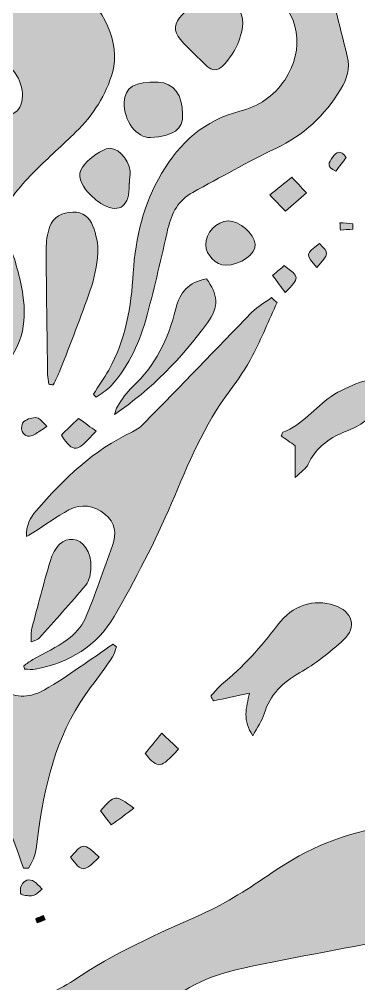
# Model space of a CAD drawing. Header units: centimetres. Extents: x -3.3 to 24.3, y 7.4 to 22.3.
# Drawn here: x 11.349 to 12.993, y 15.01 to 19.687 of the extents above; entities that cross this region are included whole.
import ezdxf

# ---------------------------------------------------------------- set-up
doc = ezdxf.new("R2010")
doc.units = ezdxf.units.CM
doc.header["$MEASUREMENT"] = 0
doc.layers.add('Layer 1', color=7, linetype='Continuous', lineweight=0)

# ---------------------------------------------------------------- blocks, each defined once
blk = doc.blocks.new('Block_0')
at = {"layer": 'Layer 1', "true_color": 0x000000, "transparency": 33554687}
h = blk.add_hatch(color=18, dxfattribs=at)
h.dxf.hatch_style = 2
edge = h.paths.add_edge_path()
edge.add_spline(control_points=[(14.0863, 20.6711), (13.9949, 20.6799), (13.9035, 20.6946), (13.8119, 20.6961), (13.6575, 20.6987), (13.502, 20.7026), (13.3487, 20.6882), (13.1554, 20.67), (13.023, 20.5421), (12.9101, 20.3978), (12.8773, 20.3558), (12.8644, 20.2955), (12.8519, 20.2414), (12.8361, 20.173), (12.8291, 20.1025), (12.8202, 20.0327), (12.8178, 20.0137), (12.8193, 19.9932), (12.8238, 19.9745), (12.8611, 19.8189), (12.899, 19.6633), (12.9379, 19.5081), (12.9527, 19.4487), (12.936, 19.3966), (12.9061, 19.347), (12.8299, 19.2207), (12.7269, 19.1261), (12.5923, 19.0614), (12.4554, 18.9957), (12.3234, 18.92), (12.1898, 18.8477), (12.1203, 18.8101), (12.0868, 18.7477), (12.0696, 18.6725), (12.0378, 18.5326), (12.0056, 18.3926), (11.9687, 18.254), (11.9351, 18.1278), (11.8833, 18.0089), (11.7944, 17.9104), (11.7742, 17.888), (11.746, 17.8728), (11.7214, 17.8543), (11.7172, 17.8591), (11.7129, 17.8639), (11.7086, 17.8687), (11.7333, 17.9079), (11.7597, 17.9462), (11.7824, 17.9865), (11.8646, 18.1326), (11.8918, 18.2936), (11.9014, 18.4576), (11.9115, 18.6293), (11.9505, 18.7906), (12.039, 18.9399), (12.1276, 19.0893), (12.2459, 19.1982), (12.4181, 19.2418), (12.5089, 19.2648), (12.582, 19.3144), (12.635, 19.3929), (12.7347, 19.5405), (12.7064, 19.7191), (12.5636, 19.8271), (12.5007, 19.8747), (12.4397, 19.9293), (12.369, 19.961), (12.2833, 19.9995), (12.1897, 20.0279), (12.0968, 20.0413), (11.9689, 20.0597), (11.8383, 20.0684), (11.7092, 20.0655), (11.5695, 20.0624), (11.4488, 20.1015), (11.3382, 20.182), (11.3017, 20.2086), (11.2644, 20.2341), (11.2296, 20.2627), (11.2148, 20.2748), (11.2055, 20.2935), (11.1936, 20.3092), (11.1974, 20.3139), (11.2011, 20.3185), (11.2048, 20.3231), (11.2197, 20.3193), (11.236, 20.3181), (11.2494, 20.3113), (11.357, 20.256), (11.475, 20.2409), (11.5921, 20.228), (11.6404, 20.2226), (11.6936, 20.233), (11.7403, 20.2488), (11.7871, 20.2645), (11.8227, 20.2631), (11.8675, 20.2399), (11.9073, 20.2192), (11.9583, 20.2082), (12.0031, 20.2113), (12.1098, 20.2185), (12.2045, 20.264), (12.2854, 20.3336), (12.3387, 20.3794), (12.3871, 20.4309), (12.4379, 20.4796), (12.4561, 20.4971), (12.4723, 20.5229), (12.4941, 20.5296), (12.5888, 20.5586), (12.6542, 20.6313), (12.7345, 20.6811), (12.8054, 20.7251), (12.8853, 20.7565), (12.9641, 20.7857), (13.0512, 20.818), (13.1411, 20.8425), (13.2305, 20.868), (13.2654, 20.8779), (13.3032, 20.8896), (13.3382, 20.886), (13.5172, 20.8675), (13.6965, 20.8492), (13.874, 20.8207), (13.9597, 20.8069), (14.0345, 20.7592), (14.0934, 20.6936), (14.091, 20.6861), (14.0887, 20.6786), (14.0863, 20.6711)], knot_values=[0, 0, 0, 0, 1, 1, 1, 2, 2, 2, 3, 3, 3, 4, 4, 4, 5, 5, 5, 6, 6, 6, 7, 7, 7, 8, 8, 8, 9, 9, 9, 10, 10, 10, 11, 11, 11, 12, 12, 12, 13, 13, 13, 14, 14, 14, 15, 15, 15, 16, 16, 16, 17, 17, 17, 18, 18, 18, 19, 19, 19, 20, 20, 20, 21, 21, 21, 22, 22, 22, 23, 23, 23, 24, 24, 24, 25, 25, 25, 26, 26, 26, 27, 27, 27, 28, 28, 28, 29, 29, 29, 30, 30, 30, 31, 31, 31, 32, 32, 32, 33, 33, 33, 34, 34, 34, 35, 35, 35, 36, 36, 36, 37, 37, 37, 38, 38, 38, 39, 39, 39, 40, 40, 40, 41, 41, 41, 42, 42, 42, 43, 43, 43, 43], degree=3, periodic=0)
h = blk.add_hatch(color=18, dxfattribs=at)
h.dxf.hatch_style = 2
edge = h.paths.add_edge_path()
edge.add_spline(control_points=[(10.5498, 20.6114), (10.5654, 20.5909), (10.5895, 20.5725), (10.5954, 20.5495), (10.6671, 20.2701), (10.8821, 20.1369), (11.1221, 20.0287), (11.1401, 20.0206), (11.1594, 20.0158), (11.1777, 20.0084), (11.3283, 19.9464), (11.4803, 19.8875), (11.6291, 19.8212), (11.7544, 19.7654), (11.8397, 19.5654), (11.802, 19.4337), (11.7695, 19.3197), (11.7083, 19.223), (11.6237, 19.1409), (11.559, 19.0781), (11.4919, 19.0176), (11.4277, 18.9543), (11.3936, 18.9207), (11.3618, 18.8846), (11.3317, 18.8474), (11.2713, 18.7728), (11.2638, 18.6931), (11.2985, 18.6019), (11.3294, 18.521), (11.3539, 18.4359), (11.3667, 18.3504), (11.3875, 18.2107), (11.3635, 18.0816), (11.2461, 17.9832), (11.0962, 17.8574), (10.9738, 17.7059), (10.8533, 17.5528), (10.847, 17.5448), (10.8381, 17.5387), (10.822, 17.5241), (10.8092, 17.6264), (10.8448, 17.7017), (10.8958, 17.7738), (10.9625, 17.8681), (11.0259, 17.9647), (11.0921, 18.0594), (11.1593, 18.1556), (11.1607, 18.2608), (11.1311, 18.3673), (11.1146, 18.4264), (11.0888, 18.4838), (11.061, 18.5389), (10.991, 18.678), (10.9961, 18.8126), (11.0883, 18.9374), (11.1663, 19.0431), (11.2236, 19.1656), (11.3384, 19.2436), (11.3599, 19.2582), (11.3684, 19.3104), (11.3633, 19.342), (11.3491, 19.4285), (11.2903, 19.4794), (11.2137, 19.5225), (11.0181, 19.6323), (10.8167, 19.7369), (10.6816, 19.927), (10.6669, 19.9477), (10.6472, 19.9672), (10.6401, 19.9904), (10.5819, 20.1803), (10.4946, 20.3644), (10.5199, 20.5714), (10.5212, 20.5818), (10.5256, 20.5917), (10.5285, 20.6019), (10.5356, 20.6051), (10.5427, 20.6082), (10.5498, 20.6114)], knot_values=[0, 0, 0, 0, 1, 1, 1, 2, 2, 2, 3, 3, 3, 4, 4, 4, 5, 5, 5, 6, 6, 6, 7, 7, 7, 8, 8, 8, 9, 9, 9, 10, 10, 10, 11, 11, 11, 12, 12, 12, 13, 13, 13, 14, 14, 14, 15, 15, 15, 16, 16, 16, 17, 17, 17, 18, 18, 18, 19, 19, 19, 20, 20, 20, 21, 21, 21, 22, 22, 22, 23, 23, 23, 24, 24, 24, 25, 25, 25, 26, 26, 26, 26], degree=3, periodic=0)
h = blk.add_hatch(color=18, dxfattribs=at)
h.dxf.hatch_style = 2
edge = h.paths.add_edge_path()
edge.add_spline(control_points=[(12.4325, 19.6663), (12.4241, 19.5879), (12.3909, 19.5185), (12.334, 19.4607), (12.3104, 19.4368), (12.2835, 19.4362), (12.2596, 19.459), (12.2153, 19.5013), (12.1707, 19.5435), (12.1297, 19.589), (12.0936, 19.6291), (12.1009, 19.672), (12.1379, 19.7084), (12.1657, 19.7358), (12.1949, 19.7623), (12.2267, 19.7847), (12.2646, 19.8115), (12.3085, 19.8277), (12.3522, 19.7995), (12.3986, 19.7695), (12.4301, 19.7275), (12.4325, 19.6663)], knot_values=[0, 0, 0, 0, 1, 1, 1, 2, 2, 2, 3, 3, 3, 4, 4, 4, 5, 5, 5, 6, 6, 6, 7, 7, 7, 7], degree=3, periodic=0)
h = blk.add_hatch(color=18, dxfattribs=at)
h.dxf.hatch_style = 2
edge = h.paths.add_edge_path()
edge.add_spline(control_points=[(12.1396, 19.2274), (12.1457, 19.1526), (12.0944, 19.1199), (11.9852, 19.1144), (11.916, 19.1109), (11.856, 19.1958), (11.8573, 19.2852), (11.8583, 19.3563), (11.911, 19.3873), (12.0223, 19.3822), (12.098, 19.3787), (12.1413, 19.3215), (12.1396, 19.2274)], knot_values=[0, 0, 0, 0, 1, 1, 1, 2, 2, 2, 3, 3, 3, 4, 4, 4, 4], degree=3, periodic=0)
h = blk.add_hatch(color=18, dxfattribs=at)
h.dxf.hatch_style = 2
edge = h.paths.add_edge_path()
edge.add_spline(control_points=[(11.8812, 18.8923), (11.8812, 18.8839), (11.8814, 18.8755), (11.8812, 18.8671), (11.8783, 18.7736), (11.8252, 18.7443), (11.7448, 18.794), (11.7215, 18.8084), (11.701, 18.8287), (11.6821, 18.8489), (11.6494, 18.884), (11.6274, 18.9319), (11.6551, 18.9709), (11.6821, 19.009), (11.7268, 19.0417), (11.7708, 19.0588), (11.8174, 19.0768), (11.8795, 19.0127), (11.8857, 18.9506), (11.8876, 18.9314), (11.8839, 18.9117), (11.8827, 18.8922), (11.8822, 18.8922), (11.8817, 18.8923), (11.8812, 18.8923)], knot_values=[0, 0, 0, 0, 1, 1, 1, 2, 2, 2, 3, 3, 3, 4, 4, 4, 5, 5, 5, 6, 6, 6, 7, 7, 7, 8, 8, 8, 8], degree=3, periodic=0)
h = blk.add_hatch(color=18, dxfattribs=at)
h.dxf.hatch_style = 2
edge = h.paths.add_edge_path()
edge.add_spline(control_points=[(12.8831, 18.9516), (12.835, 18.9701), (12.8483, 18.9928), (12.8663, 19.0177), (12.8859, 19.0449), (12.9053, 19.0572), (12.9332, 19.0171), (12.9169, 18.9958), (12.8994, 18.973), (12.8831, 18.9516)], knot_values=[0, 0, 0, 0, 1, 1, 1, 2, 2, 2, 3, 3, 3, 3], degree=3, periodic=0)
h = blk.add_hatch(color=18, dxfattribs=at)
h.dxf.hatch_style = 2
edge = h.paths.add_edge_path()
edge.add_spline(control_points=[(12.5633, 18.8356), (12.6006, 18.8654), (12.6326, 18.8911), (12.6698, 18.9209), (12.6932, 18.896), (12.7115, 18.8764), (12.7403, 18.8458), (12.7051, 18.8148), (12.674, 18.7875), (12.6385, 18.7563), (12.6129, 18.7833), (12.5904, 18.8071), (12.5633, 18.8356)], knot_values=[0, 0, 0, 0, 1, 1, 1, 2, 2, 2, 3, 3, 3, 4, 4, 4, 4], degree=3, periodic=0)
h = blk.add_hatch(color=18, dxfattribs=at)
h.dxf.hatch_style = 2
edge = h.paths.add_edge_path()
edge.add_spline(control_points=[(11.4923, 17.9177), (11.4902, 17.9335), (11.4866, 17.9492), (11.4863, 17.965), (11.4835, 18.1675), (11.4803, 18.3699), (11.4795, 18.5724), (11.4794, 18.6082), (11.4846, 18.6456), (11.496, 18.6794), (11.5133, 18.7305), (11.5572, 18.7512), (11.6087, 18.7526), (11.6564, 18.7539), (11.6911, 18.7263), (11.706, 18.6846), (11.7208, 18.6432), (11.7329, 18.597), (11.73, 18.554), (11.726, 18.4931), (11.7133, 18.4312), (11.6934, 18.3735), (11.6485, 18.2434), (11.5972, 18.1155), (11.5478, 17.987), (11.5381, 17.962), (11.5251, 17.9382), (11.5136, 17.9138), (11.5065, 17.9151), (11.4994, 17.9164), (11.4923, 17.9177)], knot_values=[0, 0, 0, 0, 1, 1, 1, 2, 2, 2, 3, 3, 3, 4, 4, 4, 5, 5, 5, 6, 6, 6, 7, 7, 7, 8, 8, 8, 9, 9, 9, 10, 10, 10, 10], degree=3, periodic=0)
h = blk.add_hatch(color=18, dxfattribs=at)
h.dxf.hatch_style = 2
edge = h.paths.add_edge_path()
edge.add_spline(control_points=[(12.3479, 18.4942), (12.3035, 18.4931), (12.2542, 18.5441), (12.2524, 18.593), (12.2503, 18.6504), (12.3044, 18.7079), (12.362, 18.7095), (12.4144, 18.7108), (12.488, 18.6472), (12.4922, 18.5969), (12.4962, 18.5491), (12.4216, 18.496), (12.3479, 18.4942)], knot_values=[0, 0, 0, 0, 1, 1, 1, 2, 2, 2, 3, 3, 3, 4, 4, 4, 4], degree=3, periodic=0)
h = blk.add_hatch(color=18, dxfattribs=at)
h.dxf.hatch_style = 2
edge = h.paths.add_edge_path()
edge.add_spline(control_points=[(12.9655, 18.6702), (12.9452, 18.6682), (12.925, 18.6661), (12.9047, 18.6641), (12.9041, 18.6764), (12.9035, 18.6886), (12.9029, 18.7008), (12.9237, 18.699), (12.9445, 18.6971), (12.9653, 18.6952), (12.9654, 18.6869), (12.9655, 18.6785), (12.9655, 18.6702)], knot_values=[0, 0, 0, 0, 1, 1, 1, 2, 2, 2, 3, 3, 3, 4, 4, 4, 4], degree=3, periodic=0)
h = blk.add_hatch(color=18, dxfattribs=at)
h.dxf.hatch_style = 2
edge = h.paths.add_edge_path()
edge.add_spline(control_points=[(12.8029, 18.5997), (12.8516, 18.5535), (12.8516, 18.5535), (12.7907, 18.4838), (12.7346, 18.5464), (12.7349, 18.5496), (12.8029, 18.5997)], knot_values=[0, 0, 0, 0, 1, 1, 1, 2, 2, 2, 2], degree=3, periodic=0)
h = blk.add_hatch(color=18, dxfattribs=at)
h.dxf.hatch_style = 2
edge = h.paths.add_edge_path()
edge.add_spline(control_points=[(12.5763, 18.4446), (12.6009, 18.4657), (12.6169, 18.4795), (12.6322, 18.4926), (12.7087, 18.4382), (12.7089, 18.4352), (12.6378, 18.3618), (12.6185, 18.3877), (12.6002, 18.4124), (12.5763, 18.4446)], knot_values=[0, 0, 0, 0, 1, 1, 1, 2, 2, 2, 3, 3, 3, 3], degree=3, periodic=0)
h = blk.add_hatch(color=18, dxfattribs=at)
h.dxf.hatch_style = 2
edge = h.paths.add_edge_path()
edge.add_spline(control_points=[(12.2557, 18.4283), (12.3126, 18.3566), (12.3176, 18.2927), (12.2607, 18.215), (12.1351, 18.0435), (11.9899, 17.8935), (11.8109, 17.7709), (11.8152, 17.7841), (11.8169, 17.7992), (11.8245, 17.8102), (11.8469, 17.8426), (11.8678, 17.8777), (11.8964, 17.9039), (12.009, 18.0072), (12.0717, 18.1385), (12.1069, 18.2826), (12.1267, 18.364), (12.1688, 18.4121), (12.2557, 18.4283)], knot_values=[0, 0, 0, 0, 1, 1, 1, 2, 2, 2, 3, 3, 3, 4, 4, 4, 5, 5, 5, 6, 6, 6, 6], degree=3, periodic=0)
h = blk.add_hatch(color=18, dxfattribs=at)
h.dxf.hatch_style = 2
edge = h.paths.add_edge_path()
edge.add_spline(control_points=[(12.5981, 18.3132), (12.5589, 18.2274), (12.523, 18.1399), (12.4794, 18.0564), (12.4482, 17.9967), (12.41, 17.9399), (12.3693, 17.8861), (12.2437, 17.7203), (12.1683, 17.5303), (12.0872, 17.3411), (12.0064, 17.1526), (11.9113, 16.9693), (11.809, 16.7915), (11.7265, 16.6483), (11.5906, 16.5667), (11.427, 16.5358), (11.4104, 16.5327), (11.3926, 16.5354), (11.3753, 16.5354), (11.3739, 16.541), (11.3724, 16.5465), (11.3709, 16.5521), (11.3853, 16.562), (11.3991, 16.5731), (11.4143, 16.5818), (11.4704, 16.6142), (11.5301, 16.6413), (11.5821, 16.6792), (11.617, 16.7046), (11.6516, 16.7404), (11.668, 16.7793), (11.7171, 16.8958), (11.7574, 17.0161), (11.8008, 17.135), (11.8223, 17.1937), (11.815, 17.2463), (11.7638, 17.2868), (11.7106, 17.3289), (11.6501, 17.3409), (11.5899, 17.3084), (11.5306, 17.2764), (11.476, 17.236), (11.4192, 17.1994), (11.4099, 17.1934), (11.4001, 17.1883), (11.3836, 17.1787), (11.382, 17.2321), (11.4015, 17.2693), (11.431, 17.3034), (11.5647, 17.4581), (11.7092, 17.5993), (11.8981, 17.687), (11.9203, 17.6973), (11.9408, 17.7142), (11.9581, 17.7319), (12.1309, 17.9098), (12.3023, 18.089), (12.4758, 18.2662), (12.5033, 18.2943), (12.5393, 18.3141), (12.5714, 18.3377), (12.5803, 18.3295), (12.5892, 18.3214), (12.5981, 18.3132)], knot_values=[0, 0, 0, 0, 1, 1, 1, 2, 2, 2, 3, 3, 3, 4, 4, 4, 5, 5, 5, 6, 6, 6, 7, 7, 7, 8, 8, 8, 9, 9, 9, 10, 10, 10, 11, 11, 11, 12, 12, 12, 13, 13, 13, 14, 14, 14, 15, 15, 15, 16, 16, 16, 17, 17, 17, 18, 18, 18, 19, 19, 19, 20, 20, 20, 21, 21, 21, 21], degree=3, periodic=0)
h = blk.add_hatch(color=18, dxfattribs=at)
h.dxf.hatch_style = 2
edge = h.paths.add_edge_path()
edge.add_spline(control_points=[(12.6865, 17.4648), (12.6865, 17.5297), (12.6865, 17.5744), (12.6865, 17.6192), (12.663, 17.6355), (12.6404, 17.6512), (12.6182, 17.6665), (12.622, 17.675), (12.6231, 17.6833), (12.6267, 17.6847), (12.7212, 17.721), (12.7806, 17.8038), (12.8606, 17.8588), (12.9019, 17.8872), (12.95, 17.9064), (12.9966, 17.9261), (13.0385, 17.9438), (13.08, 17.9294), (13.1, 17.8934), (13.1117, 17.8725), (13.1071, 17.8311), (13.0931, 17.8099), (13.071, 17.7762), (13.0376, 17.7478), (13.004, 17.7244), (12.9745, 17.7037), (12.9381, 17.693), (12.9048, 17.6777), (12.8361, 17.646), (12.7814, 17.601), (12.749, 17.5297), (12.7392, 17.5083), (12.7149, 17.4935), (12.6865, 17.4648)], knot_values=[0, 0, 0, 0, 1, 1, 1, 2, 2, 2, 3, 3, 3, 4, 4, 4, 5, 5, 5, 6, 6, 6, 7, 7, 7, 8, 8, 8, 9, 9, 9, 10, 10, 10, 11, 11, 11, 11], degree=3, periodic=0)
h = blk.add_hatch(color=18, dxfattribs=at)
h.dxf.hatch_style = 2
edge = h.paths.add_edge_path()
edge.add_spline(control_points=[(11.4833, 17.713), (11.4577, 17.6963), (11.4419, 17.6857), (11.4258, 17.6755), (11.4005, 17.6595), (11.3755, 17.6624), (11.3632, 17.689), (11.3573, 17.7018), (11.362, 17.7297), (11.3721, 17.7372), (11.3886, 17.7496), (11.4142, 17.7575), (11.4344, 17.755), (11.4496, 17.7531), (11.4625, 17.7319), (11.4833, 17.713)], knot_values=[0, 0, 0, 0, 1, 1, 1, 2, 2, 2, 3, 3, 3, 4, 4, 4, 5, 5, 5, 5], degree=3, periodic=0)
h = blk.add_hatch(color=18, dxfattribs=at)
h.dxf.hatch_style = 2
edge = h.paths.add_edge_path()
edge.add_spline(control_points=[(11.5531, 17.6706), (11.5783, 17.6953), (11.605, 17.7214), (11.6363, 17.752), (11.6696, 17.7278), (11.6953, 17.7092), (11.7216, 17.6901), (11.6258, 17.5841), (11.6138, 17.5823), (11.5531, 17.6706)], knot_values=[0, 0, 0, 0, 1, 1, 1, 2, 2, 2, 3, 3, 3, 3], degree=3, periodic=0)
h = blk.add_hatch(color=18, dxfattribs=at)
h.dxf.hatch_style = 2
edge = h.paths.add_edge_path()
edge.add_spline(control_points=[(11.4061, 16.6675), (11.4078, 16.698), (11.4058, 16.7165), (11.4102, 16.7334), (11.4386, 16.8419), (11.4671, 16.9503), (11.4984, 17.0579), (11.52, 17.1319), (11.5628, 17.1703), (11.6096, 17.1653), (11.6598, 17.1599), (11.6977, 17.1055), (11.6966, 17.0296), (11.6961, 17.0005), (11.689, 16.9652), (11.6714, 16.9438), (11.5986, 16.855), (11.5208, 16.7703), (11.4443, 16.6847), (11.4394, 16.6791), (11.4297, 16.6778), (11.4061, 16.6675)], knot_values=[0, 0, 0, 0, 1, 1, 1, 2, 2, 2, 3, 3, 3, 4, 4, 4, 5, 5, 5, 6, 6, 6, 7, 7, 7, 7], degree=3, periodic=0)
h = blk.add_hatch(color=18, dxfattribs=at)
h.dxf.hatch_style = 2
edge = h.paths.add_edge_path()
edge.add_spline(control_points=[(12.481, 16.2131), (12.43, 16.2863), (12.4482, 16.349), (12.4646, 16.4191), (12.4013, 16.4057), (12.3454, 16.3938), (12.2895, 16.3819), (12.2853, 16.3895), (12.2812, 16.3972), (12.277, 16.4048), (12.2944, 16.4239), (12.3099, 16.4455), (12.3296, 16.4618), (12.4321, 16.5464), (12.5208, 16.6428), (12.6005, 16.7496), (12.6738, 16.8477), (12.7764, 16.8778), (12.8758, 16.8451), (12.9628, 16.8165), (12.9869, 16.7398), (12.9201, 16.6781), (12.8548, 16.6177), (12.7831, 16.5615), (12.7062, 16.5173), (12.6236, 16.4698), (12.563, 16.4124), (12.5357, 16.3195), (12.5255, 16.2848), (12.5025, 16.2539), (12.481, 16.2131)], knot_values=[0, 0, 0, 0, 1, 1, 1, 2, 2, 2, 3, 3, 3, 4, 4, 4, 5, 5, 5, 6, 6, 6, 7, 7, 7, 8, 8, 8, 9, 9, 9, 10, 10, 10, 10], degree=3, periodic=0)
h = blk.add_hatch(color=18, dxfattribs=at)
h.dxf.hatch_style = 2
edge = h.paths.add_edge_path()
edge.add_spline(control_points=[(11.3697, 15.5708), (11.3045, 15.756), (11.2366, 15.9404), (11.175, 16.1268), (11.1451, 16.2174), (11.1224, 16.3109), (11.1043, 16.4045), (11.0753, 16.554), (11.1194, 16.6869), (11.2178, 16.8195), (11.2261, 16.7931), (11.2365, 16.777), (11.235, 16.7621), (11.2303, 16.7173), (11.2205, 16.6732), (11.2136, 16.6287), (11.2023, 16.5557), (11.207, 16.4858), (11.2716, 16.4374), (11.336, 16.3891), (11.4062, 16.3999), (11.4711, 16.4352), (11.5302, 16.4673), (11.5851, 16.5073), (11.6411, 16.5449), (11.6959, 16.5818), (11.7498, 16.62), (11.8041, 16.6576), (11.8093, 16.653), (11.8145, 16.6484), (11.8197, 16.6438), (11.8138, 16.6277), (11.8106, 16.6097), (11.8013, 16.5959), (11.7681, 16.5469), (11.7342, 16.4983), (11.6981, 16.4515), (11.5416, 16.2481), (11.4792, 16.0109), (11.4435, 15.7626), (11.4342, 15.6978), (11.4356, 15.6275), (11.3938, 15.5711), (11.3858, 15.571), (11.3777, 15.5709), (11.3697, 15.5708)], knot_values=[0, 0, 0, 0, 1, 1, 1, 2, 2, 2, 3, 3, 3, 4, 4, 4, 5, 5, 5, 6, 6, 6, 7, 7, 7, 8, 8, 8, 9, 9, 9, 10, 10, 10, 11, 11, 11, 12, 12, 12, 13, 13, 13, 14, 14, 14, 15, 15, 15, 15], degree=3, periodic=0)
h = blk.add_hatch(color=18, dxfattribs=at)
h.dxf.hatch_style = 2
edge = h.paths.add_edge_path()
edge.add_spline(control_points=[(11.9588, 16.1264), (11.9852, 16.1587), (12.0096, 16.1884), (12.0396, 16.2251), (12.0697, 16.1969), (12.0953, 16.173), (12.1208, 16.1491), (12.0342, 16.0519), (12.0234, 16.0499), (11.9588, 16.1264)], knot_values=[0, 0, 0, 0, 1, 1, 1, 2, 2, 2, 3, 3, 3, 3], degree=3, periodic=0)
h = blk.add_hatch(color=18, dxfattribs=at)
h.dxf.hatch_style = 2
edge = h.paths.add_edge_path()
edge.add_spline(control_points=[(11.9048, 15.861), (11.8655, 15.8322), (11.8329, 15.8083), (11.7947, 15.7803), (11.7741, 15.8074), (11.758, 15.8285), (11.7427, 15.8487), (11.8125, 15.9288), (11.8145, 15.929), (11.9048, 15.861)], knot_values=[0, 0, 0, 0, 1, 1, 1, 2, 2, 2, 3, 3, 3, 3], degree=3, periodic=0)
h = blk.add_hatch(color=18, dxfattribs=at)
h.dxf.hatch_style = 2
edge = h.paths.add_edge_path()
edge.add_spline(control_points=[(14.5371, 15.486), (14.5325, 15.4877), (14.5285, 15.4898), (14.5242, 15.4905), (14.5226, 15.4907), (14.5205, 15.4877), (14.5186, 15.4862), (14.5218, 15.4838), (14.5248, 15.4797), (14.5282, 15.4794), (14.5309, 15.4792), (14.534, 15.4835), (14.5371, 15.486)], knot_values=[0, 0, 0, 0, 1, 1, 1, 2, 2, 2, 3, 3, 3, 4, 4, 4, 4], degree=3, periodic=0)
edge = h.paths.add_edge_path()
edge.add_spline(control_points=[(15.5464, 15.0555), (15.5306, 15.0445), (15.5131, 15.0357), (15.4999, 15.0225), (15.4314, 14.954), (15.4168, 14.9507), (15.3386, 15.0111), (15.2107, 15.11), (15.0671, 15.1703), (14.9083, 15.1961), (14.8749, 15.2015), (14.8413, 15.2053), (14.8076, 15.2081), (14.5577, 15.2294), (14.3073, 15.2462), (14.0578, 15.2721), (13.7749, 15.3016), (13.4946, 15.2891), (13.2158, 15.2371), (12.9555, 15.1885), (12.6951, 15.1397), (12.4357, 15.0863), (12.27, 15.0521), (12.1204, 14.9835), (12.0007, 14.8579), (11.9425, 14.7969), (11.8649, 14.7682), (11.7846, 14.7484), (11.5911, 14.7006), (11.3977, 14.6526), (11.2036, 14.6075), (11.1758, 14.6011), (11.1388, 14.6011), (11.1155, 14.6144), (11.0247, 14.6665), (10.925, 14.6801), (10.825, 14.6985), (10.7507, 14.7121), (10.6766, 14.7319), (10.6058, 14.7581), (10.5798, 14.7678), (10.5454, 14.8049), (10.5468, 14.8276), (10.5494, 14.8701), (10.5943, 14.8765), (10.6327, 14.8758), (10.7906, 14.8731), (10.9486, 14.8732), (11.1063, 14.8659), (11.2399, 14.8597), (11.3632, 14.8874), (11.4791, 14.9531), (11.5232, 14.9781), (11.571, 14.9974), (11.6126, 15.0259), (11.8066, 15.1593), (12.0205, 15.2524), (12.2342, 15.3481), (12.3539, 15.4017), (12.466, 15.4754), (12.5751, 15.5494), (12.7463, 15.6656), (12.9293, 15.7474), (13.1357, 15.7697), (13.1876, 15.7753), (13.241, 15.7666), (13.2937, 15.7642), (13.3078, 15.7635), (13.322, 15.7591), (13.3358, 15.7605), (13.5399, 15.7813), (13.7365, 15.7185), (13.9376, 15.7031), (14.1386, 15.6877), (14.3373, 15.6368), (14.5356, 15.5948), (14.5971, 15.5818), (14.6539, 15.5469), (14.713, 15.5223), (14.817, 15.4791), (14.9199, 15.4332), (15.0253, 15.3939), (15.2093, 15.3252), (15.4099, 15.1976), (15.5464, 15.0555)], knot_values=[0, 0, 0, 0, 1, 1, 1, 2, 2, 2, 3, 3, 3, 4, 4, 4, 5, 5, 5, 6, 6, 6, 7, 7, 7, 8, 8, 8, 9, 9, 9, 10, 10, 10, 11, 11, 11, 12, 12, 12, 13, 13, 13, 14, 14, 14, 15, 15, 15, 16, 16, 16, 17, 17, 17, 18, 18, 18, 19, 19, 19, 20, 20, 20, 21, 21, 21, 22, 22, 22, 23, 23, 23, 24, 24, 24, 25, 25, 25, 26, 26, 26, 27, 27, 27, 28, 28, 28, 28], degree=3, periodic=0)
h = blk.add_hatch(color=18, dxfattribs=at)
h.dxf.hatch_style = 2
edge = h.paths.add_edge_path()
edge.add_spline(control_points=[(11.5978, 15.6242), (11.6586, 15.6945), (11.6609, 15.6945), (11.7358, 15.6244), (11.6615, 15.5493), (11.6523, 15.5491), (11.5978, 15.6242)], knot_values=[0, 0, 0, 0, 1, 1, 1, 2, 2, 2, 2], degree=3, periodic=0)
h = blk.add_hatch(color=18, dxfattribs=at)
h.dxf.hatch_style = 2
edge = h.paths.add_edge_path()
edge.add_spline(control_points=[(11.4607, 15.4692), (11.4434, 15.4564), (11.4311, 15.4411), (11.4164, 15.4381), (11.3976, 15.4343), (11.3758, 15.4376), (11.3576, 15.4442), (11.3532, 15.4458), (11.353, 15.4749), (11.3593, 15.4868), (11.3727, 15.512), (11.3957, 15.5227), (11.4226, 15.5048), (11.4358, 15.496), (11.4462, 15.483), (11.4607, 15.4692)], knot_values=[0, 0, 0, 0, 1, 1, 1, 2, 2, 2, 3, 3, 3, 4, 4, 4, 5, 5, 5, 5], degree=3, periodic=0)
h = blk.add_hatch(color=18, dxfattribs=at)
h.dxf.hatch_style = 2
edge = h.paths.add_edge_path()
edge.add_spline(control_points=[(11.4745, 15.3204), (11.4615, 15.3152), (11.4486, 15.31), (11.4356, 15.3048), (11.4334, 15.3118), (11.4281, 15.3244), (11.4293, 15.3251), (11.4408, 15.3314), (11.4535, 15.3358), (11.4658, 15.3407), (11.4687, 15.334), (11.4716, 15.3272), (11.4745, 15.3204)], knot_values=[0, 0, 0, 0, 1, 1, 1, 2, 2, 2, 3, 3, 3, 4, 4, 4, 4], degree=3, periodic=0)
at = {"layer": 'Layer 1'}
for points, knots in [([(14.0863, 20.6711), (13.9949, 20.6799), (13.9035, 20.6946), (13.8119, 20.6961), (13.6575, 20.6987), (13.502, 20.7026), (13.3487, 20.6882), (13.1554, 20.67), (13.023, 20.5421), (12.9101, 20.3978), (12.8773, 20.3558), (12.8644, 20.2955), (12.8519, 20.2414), (12.8361, 20.173), (12.8291, 20.1025), (12.8202, 20.0327), (12.8178, 20.0137), (12.8193, 19.9932), (12.8238, 19.9745), (12.8611, 19.8189), (12.899, 19.6633), (12.9379, 19.5081), (12.9527, 19.4487), (12.936, 19.3966), (12.9061, 19.347), (12.8299, 19.2207), (12.7269, 19.1261), (12.5923, 19.0614), (12.4554, 18.9957), (12.3234, 18.92), (12.1898, 18.8477), (12.1203, 18.8101), (12.0868, 18.7477), (12.0696, 18.6725), (12.0378, 18.5326), (12.0056, 18.3926), (11.9687, 18.254), (11.9351, 18.1278), (11.8833, 18.0089), (11.7944, 17.9104), (11.7742, 17.888), (11.746, 17.8728), (11.7214, 17.8543), (11.7172, 17.8591), (11.7129, 17.8639), (11.7086, 17.8687), (11.7333, 17.9079), (11.7597, 17.9462), (11.7824, 17.9865), (11.8646, 18.1326), (11.8918, 18.2936), (11.9014, 18.4576), (11.9115, 18.6293), (11.9505, 18.7906), (12.039, 18.9399), (12.1276, 19.0893), (12.2459, 19.1982), (12.4181, 19.2418), (12.5089, 19.2648), (12.582, 19.3144), (12.635, 19.3929), (12.7347, 19.5405), (12.7064, 19.7191), (12.5636, 19.8271), (12.5007, 19.8747), (12.4397, 19.9293), (12.369, 19.961), (12.2833, 19.9995), (12.1897, 20.0279), (12.0968, 20.0413), (11.9689, 20.0597), (11.8383, 20.0684), (11.7092, 20.0655), (11.5695, 20.0624), (11.4488, 20.1015), (11.3382, 20.182), (11.3017, 20.2086), (11.2644, 20.2341), (11.2296, 20.2627), (11.2148, 20.2748), (11.2055, 20.2935), (11.1936, 20.3092), (11.1974, 20.3139), (11.2011, 20.3185), (11.2048, 20.3231), (11.2197, 20.3193), (11.236, 20.3181), (11.2494, 20.3113), (11.357, 20.256), (11.475, 20.2409), (11.5921, 20.228), (11.6404, 20.2226), (11.6936, 20.233), (11.7403, 20.2488), (11.7871, 20.2645), (11.8227, 20.2631), (11.8675, 20.2399), (11.9073, 20.2192), (11.9583, 20.2082), (12.0031, 20.2113), (12.1098, 20.2185), (12.2045, 20.264), (12.2854, 20.3336), (12.3387, 20.3794), (12.3871, 20.4309), (12.4379, 20.4796), (12.4561, 20.4971), (12.4723, 20.5229), (12.4941, 20.5296), (12.5888, 20.5586), (12.6542, 20.6313), (12.7345, 20.6811), (12.8054, 20.7251), (12.8853, 20.7565), (12.9641, 20.7857), (13.0512, 20.818), (13.1411, 20.8425), (13.2305, 20.868), (13.2654, 20.8779), (13.3032, 20.8896), (13.3382, 20.886), (13.5172, 20.8675), (13.6965, 20.8492), (13.874, 20.8207), (13.9597, 20.8069), (14.0345, 20.7592), (14.0934, 20.6936), (14.091, 20.6861), (14.0887, 20.6786), (14.0863, 20.6711)], [0, 0, 0, 0, 1, 1, 1, 2, 2, 2, 3, 3, 3, 4, 4, 4, 5, 5, 5, 6, 6, 6, 7, 7, 7, 8, 8, 8, 9, 9, 9, 10, 10, 10, 11, 11, 11, 12, 12, 12, 13, 13, 13, 14, 14, 14, 15, 15, 15, 16, 16, 16, 17, 17, 17, 18, 18, 18, 19, 19, 19, 20, 20, 20, 21, 21, 21, 22, 22, 22, 23, 23, 23, 24, 24, 24, 25, 25, 25, 26, 26, 26, 27, 27, 27, 28, 28, 28, 29, 29, 29, 30, 30, 30, 31, 31, 31, 32, 32, 32, 33, 33, 33, 34, 34, 34, 35, 35, 35, 36, 36, 36, 37, 37, 37, 38, 38, 38, 39, 39, 39, 40, 40, 40, 41, 41, 41, 42, 42, 42, 43, 43, 43, 43]), ([(10.5498, 20.6114), (10.5654, 20.5909), (10.5895, 20.5725), (10.5954, 20.5495), (10.6671, 20.2701), (10.8821, 20.1369), (11.1221, 20.0287), (11.1401, 20.0206), (11.1594, 20.0158), (11.1777, 20.0084), (11.3283, 19.9464), (11.4803, 19.8875), (11.6291, 19.8212), (11.7544, 19.7654), (11.8397, 19.5654), (11.802, 19.4337), (11.7695, 19.3197), (11.7083, 19.223), (11.6237, 19.1409), (11.559, 19.0781), (11.4919, 19.0176), (11.4277, 18.9543), (11.3936, 18.9207), (11.3618, 18.8846), (11.3317, 18.8474), (11.2713, 18.7728), (11.2638, 18.6931), (11.2985, 18.6019), (11.3294, 18.521), (11.3539, 18.4359), (11.3667, 18.3504), (11.3875, 18.2107), (11.3635, 18.0816), (11.2461, 17.9832), (11.0962, 17.8574), (10.9738, 17.7059), (10.8533, 17.5528), (10.847, 17.5448), (10.8381, 17.5387), (10.822, 17.5241), (10.8092, 17.6264), (10.8448, 17.7017), (10.8958, 17.7738), (10.9625, 17.8681), (11.0259, 17.9647), (11.0921, 18.0594), (11.1593, 18.1556), (11.1607, 18.2608), (11.1311, 18.3673), (11.1146, 18.4264), (11.0888, 18.4838), (11.061, 18.5389), (10.991, 18.678), (10.9961, 18.8126), (11.0883, 18.9374), (11.1663, 19.0431), (11.2236, 19.1656), (11.3384, 19.2436), (11.3599, 19.2582), (11.3684, 19.3104), (11.3633, 19.342), (11.3491, 19.4285), (11.2903, 19.4794), (11.2137, 19.5225), (11.0181, 19.6323), (10.8167, 19.7369), (10.6816, 19.927), (10.6669, 19.9477), (10.6472, 19.9672), (10.6401, 19.9904), (10.5819, 20.1803), (10.4946, 20.3644), (10.5199, 20.5714), (10.5212, 20.5818), (10.5256, 20.5917), (10.5285, 20.6019), (10.5356, 20.6051), (10.5427, 20.6082), (10.5498, 20.6114)], [0, 0, 0, 0, 1, 1, 1, 2, 2, 2, 3, 3, 3, 4, 4, 4, 5, 5, 5, 6, 6, 6, 7, 7, 7, 8, 8, 8, 9, 9, 9, 10, 10, 10, 11, 11, 11, 12, 12, 12, 13, 13, 13, 14, 14, 14, 15, 15, 15, 16, 16, 16, 17, 17, 17, 18, 18, 18, 19, 19, 19, 20, 20, 20, 21, 21, 21, 22, 22, 22, 23, 23, 23, 24, 24, 24, 25, 25, 25, 26, 26, 26, 26]), ([(12.4325, 19.6663), (12.4241, 19.5879), (12.3909, 19.5185), (12.334, 19.4607), (12.3104, 19.4368), (12.2835, 19.4362), (12.2596, 19.459), (12.2153, 19.5013), (12.1707, 19.5435), (12.1297, 19.589), (12.0936, 19.6291), (12.1009, 19.672), (12.1379, 19.7084), (12.1657, 19.7358), (12.1949, 19.7623), (12.2267, 19.7847), (12.2646, 19.8115), (12.3085, 19.8277), (12.3522, 19.7995), (12.3986, 19.7695), (12.4301, 19.7275), (12.4325, 19.6663)], [0, 0, 0, 0, 1, 1, 1, 2, 2, 2, 3, 3, 3, 4, 4, 4, 5, 5, 5, 6, 6, 6, 7, 7, 7, 7]), ([(12.1396, 19.2274), (12.1457, 19.1526), (12.0944, 19.1199), (11.9852, 19.1144), (11.916, 19.1109), (11.856, 19.1958), (11.8573, 19.2852), (11.8583, 19.3563), (11.911, 19.3873), (12.0223, 19.3822), (12.098, 19.3787), (12.1413, 19.3215), (12.1396, 19.2274)], [0, 0, 0, 0, 1, 1, 1, 2, 2, 2, 3, 3, 3, 4, 4, 4, 4]), ([(11.8812, 18.8923), (11.8812, 18.8839), (11.8814, 18.8755), (11.8812, 18.8671), (11.8783, 18.7736), (11.8252, 18.7443), (11.7448, 18.794), (11.7215, 18.8084), (11.701, 18.8287), (11.6821, 18.8489), (11.6494, 18.884), (11.6274, 18.9319), (11.6551, 18.9709), (11.6821, 19.009), (11.7268, 19.0417), (11.7708, 19.0588), (11.8174, 19.0768), (11.8795, 19.0127), (11.8857, 18.9506), (11.8876, 18.9314), (11.8839, 18.9117), (11.8827, 18.8922), (11.8822, 18.8922), (11.8817, 18.8923), (11.8812, 18.8923)], [0, 0, 0, 0, 1, 1, 1, 2, 2, 2, 3, 3, 3, 4, 4, 4, 5, 5, 5, 6, 6, 6, 7, 7, 7, 8, 8, 8, 8]), ([(12.8831, 18.9516), (12.835, 18.9701), (12.8483, 18.9928), (12.8663, 19.0177), (12.8859, 19.0449), (12.9053, 19.0572), (12.9332, 19.0171), (12.9169, 18.9958), (12.8994, 18.973), (12.8831, 18.9516)], [0, 0, 0, 0, 1, 1, 1, 2, 2, 2, 3, 3, 3, 3]), ([(12.5633, 18.8356), (12.6006, 18.8654), (12.6326, 18.8911), (12.6698, 18.9209), (12.6932, 18.896), (12.7115, 18.8764), (12.7403, 18.8458), (12.7051, 18.8148), (12.674, 18.7875), (12.6385, 18.7563), (12.6129, 18.7833), (12.5904, 18.8071), (12.5633, 18.8356)], [0, 0, 0, 0, 1, 1, 1, 2, 2, 2, 3, 3, 3, 4, 4, 4, 4]), ([(11.4923, 17.9177), (11.4902, 17.9335), (11.4866, 17.9492), (11.4863, 17.965), (11.4835, 18.1675), (11.4803, 18.3699), (11.4795, 18.5724), (11.4794, 18.6082), (11.4846, 18.6456), (11.496, 18.6794), (11.5133, 18.7305), (11.5572, 18.7512), (11.6087, 18.7526), (11.6564, 18.7539), (11.6911, 18.7263), (11.706, 18.6846), (11.7208, 18.6432), (11.7329, 18.597), (11.73, 18.554), (11.726, 18.4931), (11.7133, 18.4312), (11.6934, 18.3735), (11.6485, 18.2434), (11.5972, 18.1155), (11.5478, 17.987), (11.5381, 17.962), (11.5251, 17.9382), (11.5136, 17.9138), (11.5065, 17.9151), (11.4994, 17.9164), (11.4923, 17.9177)], [0, 0, 0, 0, 1, 1, 1, 2, 2, 2, 3, 3, 3, 4, 4, 4, 5, 5, 5, 6, 6, 6, 7, 7, 7, 8, 8, 8, 9, 9, 9, 10, 10, 10, 10]), ([(12.3479, 18.4942), (12.3035, 18.4931), (12.2542, 18.5441), (12.2524, 18.593), (12.2503, 18.6504), (12.3044, 18.7079), (12.362, 18.7095), (12.4144, 18.7108), (12.488, 18.6472), (12.4922, 18.5969), (12.4962, 18.5491), (12.4216, 18.496), (12.3479, 18.4942)], [0, 0, 0, 0, 1, 1, 1, 2, 2, 2, 3, 3, 3, 4, 4, 4, 4]), ([(12.9655, 18.6702), (12.9452, 18.6682), (12.925, 18.6661), (12.9047, 18.6641), (12.9041, 18.6764), (12.9035, 18.6886), (12.9029, 18.7008), (12.9237, 18.699), (12.9445, 18.6971), (12.9653, 18.6952), (12.9654, 18.6869), (12.9655, 18.6785), (12.9655, 18.6702)], [0, 0, 0, 0, 1, 1, 1, 2, 2, 2, 3, 3, 3, 4, 4, 4, 4]), ([(12.8029, 18.5997), (12.8516, 18.5535), (12.8516, 18.5535), (12.7907, 18.4838), (12.7346, 18.5464), (12.7349, 18.5496), (12.8029, 18.5997)], [0, 0, 0, 0, 1, 1, 1, 2, 2, 2, 2]), ([(12.5763, 18.4446), (12.6009, 18.4657), (12.6169, 18.4795), (12.6322, 18.4926), (12.7087, 18.4382), (12.7089, 18.4352), (12.6378, 18.3618), (12.6185, 18.3877), (12.6002, 18.4124), (12.5763, 18.4446)], [0, 0, 0, 0, 1, 1, 1, 2, 2, 2, 3, 3, 3, 3]), ([(12.2557, 18.4283), (12.3126, 18.3566), (12.3176, 18.2927), (12.2607, 18.215), (12.1351, 18.0435), (11.9899, 17.8935), (11.8109, 17.7709), (11.8152, 17.7841), (11.8169, 17.7992), (11.8245, 17.8102), (11.8469, 17.8426), (11.8678, 17.8777), (11.8964, 17.9039), (12.009, 18.0072), (12.0717, 18.1385), (12.1069, 18.2826), (12.1267, 18.364), (12.1688, 18.4121), (12.2557, 18.4283)], [0, 0, 0, 0, 1, 1, 1, 2, 2, 2, 3, 3, 3, 4, 4, 4, 5, 5, 5, 6, 6, 6, 6]), ([(12.5981, 18.3132), (12.5589, 18.2274), (12.523, 18.1399), (12.4794, 18.0564), (12.4482, 17.9967), (12.41, 17.9399), (12.3693, 17.8861), (12.2437, 17.7203), (12.1683, 17.5303), (12.0872, 17.3411), (12.0064, 17.1526), (11.9113, 16.9693), (11.809, 16.7915), (11.7265, 16.6483), (11.5906, 16.5667), (11.427, 16.5358), (11.4104, 16.5327), (11.3926, 16.5354), (11.3753, 16.5354), (11.3739, 16.541), (11.3724, 16.5465), (11.3709, 16.5521), (11.3853, 16.562), (11.3991, 16.5731), (11.4143, 16.5818), (11.4704, 16.6142), (11.5301, 16.6413), (11.5821, 16.6792), (11.617, 16.7046), (11.6516, 16.7404), (11.668, 16.7793), (11.7171, 16.8958), (11.7574, 17.0161), (11.8008, 17.135), (11.8223, 17.1937), (11.815, 17.2463), (11.7638, 17.2868), (11.7106, 17.3289), (11.6501, 17.3409), (11.5899, 17.3084), (11.5306, 17.2764), (11.476, 17.236), (11.4192, 17.1994), (11.4099, 17.1934), (11.4001, 17.1883), (11.3836, 17.1787), (11.382, 17.2321), (11.4015, 17.2693), (11.431, 17.3034), (11.5647, 17.4581), (11.7092, 17.5993), (11.8981, 17.687), (11.9203, 17.6973), (11.9408, 17.7142), (11.9581, 17.7319), (12.1309, 17.9098), (12.3023, 18.089), (12.4758, 18.2662), (12.5033, 18.2943), (12.5393, 18.3141), (12.5714, 18.3377), (12.5803, 18.3295), (12.5892, 18.3214), (12.5981, 18.3132)], [0, 0, 0, 0, 1, 1, 1, 2, 2, 2, 3, 3, 3, 4, 4, 4, 5, 5, 5, 6, 6, 6, 7, 7, 7, 8, 8, 8, 9, 9, 9, 10, 10, 10, 11, 11, 11, 12, 12, 12, 13, 13, 13, 14, 14, 14, 15, 15, 15, 16, 16, 16, 17, 17, 17, 18, 18, 18, 19, 19, 19, 20, 20, 20, 21, 21, 21, 21]), ([(12.6865, 17.4648), (12.6865, 17.5297), (12.6865, 17.5744), (12.6865, 17.6192), (12.663, 17.6355), (12.6404, 17.6512), (12.6182, 17.6665), (12.622, 17.675), (12.6231, 17.6833), (12.6267, 17.6847), (12.7212, 17.721), (12.7806, 17.8038), (12.8606, 17.8588), (12.9019, 17.8872), (12.95, 17.9064), (12.9966, 17.9261), (13.0385, 17.9438), (13.08, 17.9294), (13.1, 17.8934), (13.1117, 17.8725), (13.1071, 17.8311), (13.0931, 17.8099), (13.071, 17.7762), (13.0376, 17.7478), (13.004, 17.7244), (12.9745, 17.7037), (12.9381, 17.693), (12.9048, 17.6777), (12.8361, 17.646), (12.7814, 17.601), (12.749, 17.5297), (12.7392, 17.5083), (12.7149, 17.4935), (12.6865, 17.4648)], [0, 0, 0, 0, 1, 1, 1, 2, 2, 2, 3, 3, 3, 4, 4, 4, 5, 5, 5, 6, 6, 6, 7, 7, 7, 8, 8, 8, 9, 9, 9, 10, 10, 10, 11, 11, 11, 11]), ([(11.4833, 17.713), (11.4577, 17.6963), (11.4419, 17.6857), (11.4258, 17.6755), (11.4005, 17.6595), (11.3755, 17.6624), (11.3632, 17.689), (11.3573, 17.7018), (11.362, 17.7297), (11.3721, 17.7372), (11.3886, 17.7496), (11.4142, 17.7575), (11.4344, 17.755), (11.4496, 17.7531), (11.4625, 17.7319), (11.4833, 17.713)], [0, 0, 0, 0, 1, 1, 1, 2, 2, 2, 3, 3, 3, 4, 4, 4, 5, 5, 5, 5]), ([(11.5531, 17.6706), (11.5783, 17.6953), (11.605, 17.7214), (11.6363, 17.752), (11.6696, 17.7278), (11.6953, 17.7092), (11.7216, 17.6901), (11.6258, 17.5841), (11.6138, 17.5823), (11.5531, 17.6706)], [0, 0, 0, 0, 1, 1, 1, 2, 2, 2, 3, 3, 3, 3]), ([(11.4061, 16.6675), (11.4078, 16.698), (11.4058, 16.7165), (11.4102, 16.7334), (11.4386, 16.8419), (11.4671, 16.9503), (11.4984, 17.0579), (11.52, 17.1319), (11.5628, 17.1703), (11.6096, 17.1653), (11.6598, 17.1599), (11.6977, 17.1055), (11.6966, 17.0296), (11.6961, 17.0005), (11.689, 16.9652), (11.6714, 16.9438), (11.5986, 16.855), (11.5208, 16.7703), (11.4443, 16.6847), (11.4394, 16.6791), (11.4297, 16.6778), (11.4061, 16.6675)], [0, 0, 0, 0, 1, 1, 1, 2, 2, 2, 3, 3, 3, 4, 4, 4, 5, 5, 5, 6, 6, 6, 7, 7, 7, 7]), ([(12.481, 16.2131), (12.43, 16.2863), (12.4482, 16.349), (12.4646, 16.4191), (12.4013, 16.4057), (12.3454, 16.3938), (12.2895, 16.3819), (12.2853, 16.3895), (12.2812, 16.3972), (12.277, 16.4048), (12.2944, 16.4239), (12.3099, 16.4455), (12.3296, 16.4618), (12.4321, 16.5464), (12.5208, 16.6428), (12.6005, 16.7496), (12.6738, 16.8477), (12.7764, 16.8778), (12.8758, 16.8451), (12.9628, 16.8165), (12.9869, 16.7398), (12.9201, 16.6781), (12.8548, 16.6177), (12.7831, 16.5615), (12.7062, 16.5173), (12.6236, 16.4698), (12.563, 16.4124), (12.5357, 16.3195), (12.5255, 16.2848), (12.5025, 16.2539), (12.481, 16.2131)], [0, 0, 0, 0, 1, 1, 1, 2, 2, 2, 3, 3, 3, 4, 4, 4, 5, 5, 5, 6, 6, 6, 7, 7, 7, 8, 8, 8, 9, 9, 9, 10, 10, 10, 10]), ([(11.3697, 15.5708), (11.3045, 15.756), (11.2366, 15.9404), (11.175, 16.1268), (11.1451, 16.2174), (11.1224, 16.3109), (11.1043, 16.4045), (11.0753, 16.554), (11.1194, 16.6869), (11.2178, 16.8195), (11.2261, 16.7931), (11.2365, 16.777), (11.235, 16.7621), (11.2303, 16.7173), (11.2205, 16.6732), (11.2136, 16.6287), (11.2023, 16.5557), (11.207, 16.4858), (11.2716, 16.4374), (11.336, 16.3891), (11.4062, 16.3999), (11.4711, 16.4352), (11.5302, 16.4673), (11.5851, 16.5073), (11.6411, 16.5449), (11.6959, 16.5818), (11.7498, 16.62), (11.8041, 16.6576), (11.8093, 16.653), (11.8145, 16.6484), (11.8197, 16.6438), (11.8138, 16.6277), (11.8106, 16.6097), (11.8013, 16.5959), (11.7681, 16.5469), (11.7342, 16.4983), (11.6981, 16.4515), (11.5416, 16.2481), (11.4792, 16.0109), (11.4435, 15.7626), (11.4342, 15.6978), (11.4356, 15.6275), (11.3938, 15.5711), (11.3858, 15.571), (11.3777, 15.5709), (11.3697, 15.5708)], [0, 0, 0, 0, 1, 1, 1, 2, 2, 2, 3, 3, 3, 4, 4, 4, 5, 5, 5, 6, 6, 6, 7, 7, 7, 8, 8, 8, 9, 9, 9, 10, 10, 10, 11, 11, 11, 12, 12, 12, 13, 13, 13, 14, 14, 14, 15, 15, 15, 15]), ([(11.9588, 16.1264), (11.9852, 16.1587), (12.0096, 16.1884), (12.0396, 16.2251), (12.0697, 16.1969), (12.0953, 16.173), (12.1208, 16.1491), (12.0342, 16.0519), (12.0234, 16.0499), (11.9588, 16.1264)], [0, 0, 0, 0, 1, 1, 1, 2, 2, 2, 3, 3, 3, 3]), ([(11.9048, 15.861), (11.8655, 15.8322), (11.8329, 15.8083), (11.7947, 15.7803), (11.7741, 15.8074), (11.758, 15.8285), (11.7427, 15.8487), (11.8125, 15.9288), (11.8145, 15.929), (11.9048, 15.861)], [0, 0, 0, 0, 1, 1, 1, 2, 2, 2, 3, 3, 3, 3]), ([(15.5464, 15.0555), (15.5306, 15.0445), (15.5131, 15.0357), (15.4999, 15.0225), (15.4314, 14.954), (15.4168, 14.9507), (15.3386, 15.0111), (15.2107, 15.11), (15.0671, 15.1703), (14.9083, 15.1961), (14.8749, 15.2015), (14.8413, 15.2053), (14.8076, 15.2081), (14.5577, 15.2294), (14.3073, 15.2462), (14.0578, 15.2721), (13.7749, 15.3016), (13.4946, 15.2891), (13.2158, 15.2371), (12.9555, 15.1885), (12.6951, 15.1397), (12.4357, 15.0863), (12.27, 15.0521), (12.1204, 14.9835), (12.0007, 14.8579), (11.9425, 14.7969), (11.8649, 14.7682), (11.7846, 14.7484), (11.5911, 14.7006), (11.3977, 14.6526), (11.2036, 14.6075), (11.1758, 14.6011), (11.1388, 14.6011), (11.1155, 14.6144), (11.0247, 14.6665), (10.925, 14.6801), (10.825, 14.6985), (10.7507, 14.7121), (10.6766, 14.7319), (10.6058, 14.7581), (10.5798, 14.7678), (10.5454, 14.8049), (10.5468, 14.8276), (10.5494, 14.8701), (10.5943, 14.8765), (10.6327, 14.8758), (10.7906, 14.8731), (10.9486, 14.8732), (11.1063, 14.8659), (11.2399, 14.8597), (11.3632, 14.8874), (11.4791, 14.9531), (11.5232, 14.9781), (11.571, 14.9974), (11.6126, 15.0259), (11.8066, 15.1593), (12.0205, 15.2524), (12.2342, 15.3481), (12.3539, 15.4017), (12.466, 15.4754), (12.5751, 15.5494), (12.7463, 15.6656), (12.9293, 15.7474), (13.1357, 15.7697), (13.1876, 15.7753), (13.241, 15.7666), (13.2937, 15.7642), (13.3078, 15.7635), (13.322, 15.7591), (13.3358, 15.7605), (13.5399, 15.7813), (13.7365, 15.7185), (13.9376, 15.7031), (14.1386, 15.6877), (14.3373, 15.6368), (14.5356, 15.5948), (14.5971, 15.5818), (14.6539, 15.5469), (14.713, 15.5223), (14.817, 15.4791), (14.9199, 15.4332), (15.0253, 15.3939), (15.2093, 15.3252), (15.4099, 15.1976), (15.5464, 15.0555)], [0, 0, 0, 0, 1, 1, 1, 2, 2, 2, 3, 3, 3, 4, 4, 4, 5, 5, 5, 6, 6, 6, 7, 7, 7, 8, 8, 8, 9, 9, 9, 10, 10, 10, 11, 11, 11, 12, 12, 12, 13, 13, 13, 14, 14, 14, 15, 15, 15, 16, 16, 16, 17, 17, 17, 18, 18, 18, 19, 19, 19, 20, 20, 20, 21, 21, 21, 22, 22, 22, 23, 23, 23, 24, 24, 24, 25, 25, 25, 26, 26, 26, 27, 27, 27, 28, 28, 28, 28]), ([(11.5978, 15.6242), (11.6586, 15.6945), (11.6609, 15.6945), (11.7358, 15.6244), (11.6615, 15.5493), (11.6523, 15.5491), (11.5978, 15.6242)], [0, 0, 0, 0, 1, 1, 1, 2, 2, 2, 2]), ([(11.4607, 15.4692), (11.4434, 15.4564), (11.4311, 15.4411), (11.4164, 15.4381), (11.3976, 15.4343), (11.3758, 15.4376), (11.3576, 15.4442), (11.3532, 15.4458), (11.353, 15.4749), (11.3593, 15.4868), (11.3727, 15.512), (11.3957, 15.5227), (11.4226, 15.5048), (11.4358, 15.496), (11.4462, 15.483), (11.4607, 15.4692)], [0, 0, 0, 0, 1, 1, 1, 2, 2, 2, 3, 3, 3, 4, 4, 4, 5, 5, 5, 5]), ([(11.4745, 15.3204), (11.4615, 15.3152), (11.4486, 15.31), (11.4356, 15.3048), (11.4334, 15.3118), (11.4281, 15.3244), (11.4293, 15.3251), (11.4408, 15.3314), (11.4535, 15.3358), (11.4658, 15.3407), (11.4687, 15.334), (11.4716, 15.3272), (11.4745, 15.3204)], [0, 0, 0, 0, 1, 1, 1, 2, 2, 2, 3, 3, 3, 4, 4, 4, 4])]:
    blk.add_open_spline(points, degree=3, knots=knots, dxfattribs=at)

msp = doc.modelspace()

# ---------------------------------------------------------------- block references
at = {"layer": 'Layer 1'}
msp.add_blockref('Block_0', (0, 0), dxfattribs=at)

doc.saveas('drawing.dxf')
